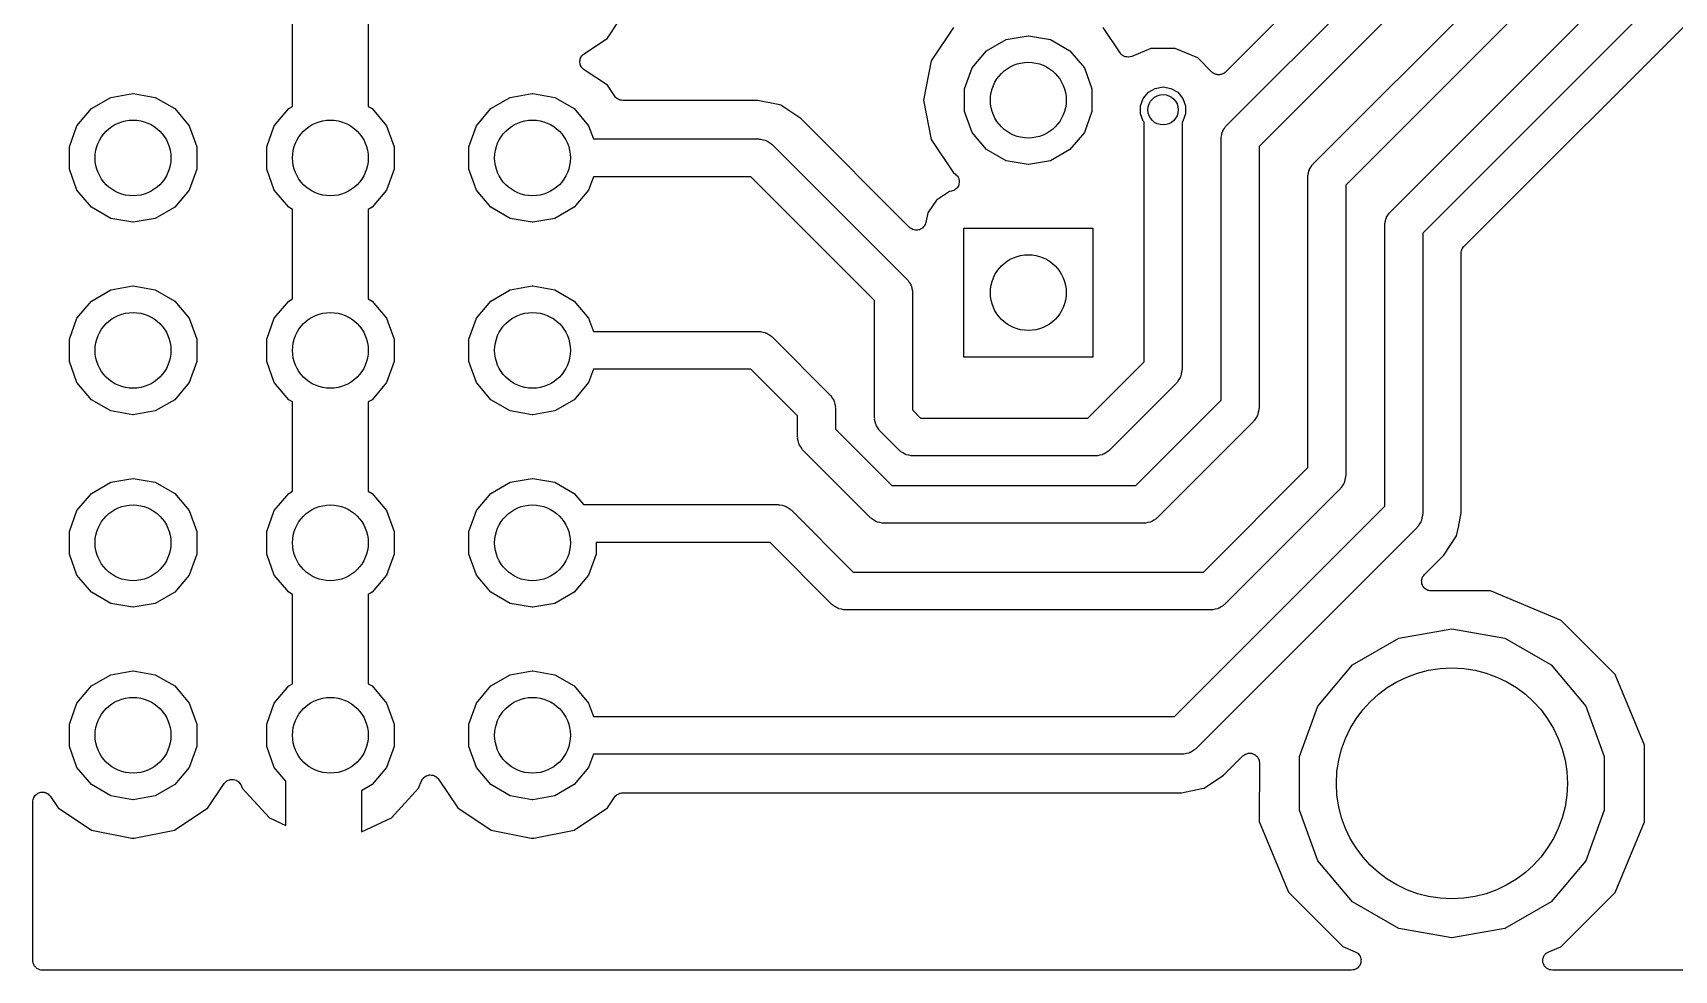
# Model space of a CAD drawing. Extents: x 10 to 287, y -200 to -10.
# Drawn here: x 62.81 to 84.47, y -108.76 to -96.39 of the extents above; entities that cross this region are included whole.
import ezdxf

# ---------------------------------------------------------------- set-up
doc = ezdxf.new("R2010")
doc.units = 0
doc.header["$MEASUREMENT"] = 0
doc.layers.add('BLACK', color=7, linetype='CONTINUOUS')

msp = doc.modelspace()

# ---------------------------------------------------------------- linework, layer by layer
at = {"layer": 'Black'}
for p, q in [((93.0578, -82.4002), (78.5476, -96.9104)), ((78.5632, -97.6132), (93.603, -82.5734)), ((94.0298, -82.8538), (78.99, -97.8936)), ((79.7062, -98.1212), (94.492, -83.3354)), ((80.7222, -98.7562), (96.016, -83.4624)), ((94.9188, -83.6158), (80.133, -98.4016)), ((96.4428, -83.7428), (81.149, -99.0366)), ((81.6942, -99.2098), (94.1706, -86.7334)), ((70.3931, -96.4625), (70.6869, -96.0227)), ((66.2385, -97.3642), (66.2385, -96.1838)), ((67.2385, -96.1838), (67.2385, -97.3642)), ((74.9584, -96.3235), (74.6646, -96.7633)), ((77.1573, -96.6584), (76.9336, -96.3235)), ((70.0849, -96.6684), (70.3931, -96.4625)), ((75.3964, -96.6309), (75.652, -96.4833)), ((75.652, -96.4833), (75.9428, -96.432)), ((75.9428, -96.432), (75.9492, -96.432)), ((75.9492, -96.432), (76.24, -96.4833)), ((76.24, -96.4833), (76.4956, -96.6309)), ((70.0287, -96.7657), (70.032, -96.7522)), ((70.0297, -96.774), (70.0287, -96.7657)), ((70.0287, -96.7823), (70.0297, -96.774)), ((70.032, -96.7958), (70.0287, -96.7823)), ((70.032, -96.7522), (70.0335, -96.7385)), ((70.0335, -96.7385), (70.0372, -96.731)), ((70.0372, -96.731), (70.0392, -96.7229)), ((70.0392, -96.7229), (70.0469, -96.7113)), ((70.0469, -96.7113), (70.0531, -96.6989)), ((70.0531, -96.6989), (70.0591, -96.6931)), ((70.0591, -96.6931), (70.0637, -96.6862)), ((70.0637, -96.6862), (70.0749, -96.678)), ((70.0749, -96.678), (70.0849, -96.6684)), ((74.6646, -96.7633), (74.5614, -97.282)), ((75.2066, -96.857), (75.3964, -96.6309)), ((76.4956, -96.6309), (76.6854, -96.857)), ((77.1716, -96.6733), (77.1573, -96.6584)), ((77.1855, -96.6885), (77.1716, -96.6733)), ((77.1868, -96.6892), (77.1855, -96.6885)), ((77.1878, -96.6903), (77.1868, -96.6892)), ((77.2064, -96.6994), (77.1878, -96.6903)), ((77.2246, -96.7089), (77.2064, -96.6994)), ((77.2261, -96.7091), (77.2246, -96.7089)), ((77.2274, -96.7098), (77.2261, -96.7091)), ((77.2479, -96.712), (77.2274, -96.7098)), ((77.2684, -96.7147), (77.2479, -96.712)), ((77.2698, -96.7144), (77.2684, -96.7147)), ((77.2712, -96.7146), (77.2698, -96.7144)), ((77.2913, -96.7097), (77.2712, -96.7146)), ((77.3114, -96.7052), (77.2913, -96.7097)), ((77.564, -96.6009), (77.3114, -96.7052)), ((77.8854, -96.6011), (77.564, -96.6009)), ((78.1823, -96.7244), (77.8854, -96.6011)), ((78.3679, -96.9104), (78.1823, -96.7244)), ((70.0335, -96.8095), (70.032, -96.7958)), ((70.0372, -96.817), (70.0335, -96.8095)), ((70.0392, -96.8251), (70.0372, -96.817)), ((70.0469, -96.8367), (70.0392, -96.8251)), ((70.0531, -96.8491), (70.0469, -96.8367)), ((70.0591, -96.8549), (70.0531, -96.8491)), ((70.0637, -96.8618), (70.0591, -96.8549)), ((70.0749, -96.87), (70.0637, -96.8618)), ((70.0849, -96.8796), (70.0749, -96.87)), ((70.3931, -97.0855), (70.0849, -96.8796)), ((75.1057, -97.1344), (75.2066, -96.857)), ((76.6854, -96.857), (76.7863, -97.1344)), ((78.3771, -96.9168), (78.3679, -96.9104)), ((78.3849, -96.9247), (78.3771, -96.9168)), ((78.395, -96.9293), (78.3849, -96.9247)), ((78.404, -96.9357), (78.395, -96.9293)), ((78.4148, -96.9386), (78.404, -96.9357)), ((78.4249, -96.9433), (78.4148, -96.9386)), ((78.4359, -96.9443), (78.4249, -96.9433)), ((78.4466, -96.9471), (78.4359, -96.9443)), ((78.4577, -96.9462), (78.4466, -96.9471)), ((78.4689, -96.9471), (78.4577, -96.9462)), ((78.4795, -96.9443), (78.4689, -96.9471)), ((78.4906, -96.9433), (78.4795, -96.9443)), ((78.5007, -96.9386), (78.4906, -96.9433)), ((78.5115, -96.9357), (78.5007, -96.9386)), ((78.5205, -96.9294), (78.5115, -96.9357)), ((78.5305, -96.9247), (78.5205, -96.9294)), ((78.5384, -96.9168), (78.5305, -96.9247)), ((78.5476, -96.9104), (78.5384, -96.9168)), ((63.841, -97.2453), (64.1318, -97.194)), ((64.1318, -97.194), (64.1382, -97.194)), ((64.1382, -97.194), (64.429, -97.2453)), ((69.1115, -97.2453), (69.4023, -97.194)), ((69.4023, -97.194), (69.4087, -97.194)), ((69.4087, -97.194), (69.6995, -97.2453)), ((70.4893, -97.2296), (70.3931, -97.0855)), ((75.1057, -97.4296), (75.1057, -97.1344)), ((76.7863, -97.1344), (76.7863, -97.4296)), ((77.4632, -97.2584), (77.5304, -97.1783)), ((77.5304, -97.1783), (77.621, -97.126)), ((77.621, -97.126), (77.724, -97.1079)), ((77.724, -97.1079), (77.827, -97.126)), ((77.827, -97.126), (77.9176, -97.1783)), ((77.9176, -97.1783), (77.9848, -97.2584)), ((63.3956, -97.619), (63.5854, -97.3929)), ((63.5854, -97.3929), (63.841, -97.2453)), ((64.429, -97.2453), (64.6846, -97.3929)), ((64.6846, -97.3929), (64.8744, -97.619)), ((65.9991, -97.619), (66.1889, -97.3929)), ((66.1889, -97.3929), (66.2385, -97.3642)), ((67.2385, -97.3642), (67.2881, -97.3929)), ((67.2881, -97.3929), (67.4779, -97.619)), ((68.6661, -97.619), (68.8559, -97.3929)), ((68.8559, -97.3929), (69.1115, -97.2453)), ((69.6995, -97.2453), (69.9551, -97.3929)), ((69.9551, -97.3929), (70.1449, -97.619)), ((70.5018, -97.2425), (70.4893, -97.2296)), ((70.5133, -97.2563), (70.5018, -97.2425)), ((70.5169, -97.2584), (70.5133, -97.2563)), ((70.5198, -97.2614), (70.5169, -97.2584)), ((70.5359, -97.2694), (70.5198, -97.2614)), ((70.5515, -97.2783), (70.5359, -97.2694)), ((70.5556, -97.2791), (70.5515, -97.2783)), ((70.5594, -97.2809), (70.5556, -97.2791)), ((70.5772, -97.2829), (70.5594, -97.2809)), ((70.5949, -97.286), (70.5772, -97.2829)), ((72.3775, -97.286), (70.5949, -97.286)), ((72.6477, -97.3397), (72.3775, -97.286)), ((72.6791, -97.346), (72.6477, -97.3397)), ((72.6477, -97.3397), (72.6477, -97.3397)), ((72.9314, -97.5146), (72.6791, -97.346)), ((74.5614, -97.282), (74.6646, -97.8007)), ((75.2066, -97.707), (75.1057, -97.4296)), ((76.7863, -97.4296), (76.6854, -97.707)), ((77.4274, -97.3567), (77.4632, -97.2584)), ((77.4274, -97.4613), (77.4274, -97.3567)), ((77.9848, -97.2584), (78.0206, -97.3567)), ((78.0206, -97.3567), (78.0206, -97.4613)), ((63.2947, -97.8964), (63.3956, -97.619)), ((64.8744, -97.619), (64.9753, -97.8964)), ((65.8982, -97.8964), (65.9991, -97.619)), ((67.4779, -97.619), (67.5788, -97.8964)), ((68.5652, -97.8964), (68.6661, -97.619)), ((70.1449, -97.619), (70.2086, -97.794)), ((72.9315, -97.5146), (72.9314, -97.5146)), ((72.9348, -97.5169), (72.9315, -97.5146)), ((74.3791, -98.9612), (72.9348, -97.5169)), ((77.4632, -97.5596), (77.4274, -97.4613)), ((77.474, -97.5724), (77.4632, -97.5596)), ((77.474, -100.734), (77.474, -97.5724)), ((77.9848, -97.5596), (77.974, -97.5724)), ((77.974, -97.5724), (77.974, -100.838)), ((78.0206, -97.4613), (77.9848, -97.5596)), ((78.5134, -97.6843), (78.5322, -97.6576)), ((78.5322, -97.6576), (78.5485, -97.6293)), ((78.5485, -97.6293), (78.5569, -97.6222)), ((78.5569, -97.6222), (78.5632, -97.6132)), ((70.2086, -97.794), (72.39, -97.794)), ((72.39, -97.794), (72.4008, -97.7959)), ((72.4008, -97.7959), (72.4118, -97.795)), ((72.4118, -97.795), (72.4433, -97.8034)), ((72.4433, -97.8034), (72.4755, -97.8091)), ((72.4755, -97.8091), (72.485, -97.8146)), ((72.485, -97.8146), (72.4957, -97.8174)), ((72.4957, -97.8174), (72.5224, -97.8362)), ((72.5224, -97.8362), (72.5507, -97.8525)), ((72.5507, -97.8525), (72.5578, -97.8609)), ((72.5578, -97.8609), (72.5668, -97.8672)), ((72.5668, -97.8672), (74.3448, -99.6452)), ((74.6646, -97.8007), (74.9584, -98.2405)), ((75.3964, -97.9331), (75.2066, -97.707)), ((76.6854, -97.707), (76.4956, -97.9331)), ((78.49, -97.79), (78.4919, -97.7792)), ((78.49, -101.242), (78.49, -97.79)), ((78.491, -97.7682), (78.4994, -97.7367)), ((78.4919, -97.7792), (78.491, -97.7682)), ((78.4994, -97.7367), (78.5051, -97.7045)), ((78.5051, -97.7045), (78.5106, -97.695)), ((78.5106, -97.695), (78.5134, -97.6843)), ((63.2947, -98.1916), (63.2947, -97.8964)), ((64.9753, -97.8964), (64.9753, -98.1916)), ((65.8982, -98.1916), (65.8982, -97.8964)), ((67.5788, -97.8964), (67.5788, -98.1916)), ((68.5652, -98.1916), (68.5652, -97.8964)), ((75.652, -98.0807), (75.3964, -97.9331)), ((75.9428, -98.132), (75.652, -98.0807)), ((76.24, -98.0807), (75.9492, -98.132)), ((76.4956, -97.9331), (76.24, -98.0807)), ((78.99, -97.8936), (78.99, -101.346)), ((63.3956, -98.469), (63.2947, -98.1916)), ((64.9753, -98.1916), (64.8744, -98.469)), ((65.9991, -98.469), (65.8982, -98.1916)), ((67.5788, -98.1916), (67.4779, -98.469)), ((68.6661, -98.469), (68.5652, -98.1916)), ((70.2086, -98.294), (70.1449, -98.469)), ((72.2864, -98.294), (70.2086, -98.294)), ((73.918, -99.9256), (72.2864, -98.294)), ((74.9584, -98.2405), (74.979, -98.2543)), ((74.979, -98.2543), (74.9915, -98.2662)), ((74.9915, -98.2662), (75.0048, -98.2771)), ((75.0048, -98.2771), (75.0073, -98.2813)), ((75.0073, -98.2813), (75.0109, -98.2848)), ((75.0109, -98.2848), (75.0185, -98.3002)), ((75.0185, -98.3002), (75.0273, -98.315)), ((75.9492, -98.132), (75.9428, -98.132)), ((79.633, -98.298), (79.6349, -98.2872)), ((79.633, -102.131), (79.633, -98.298)), ((79.634, -98.2762), (79.6424, -98.2447)), ((79.6349, -98.2872), (79.634, -98.2762)), ((79.6424, -98.2447), (79.6481, -98.2125)), ((79.6481, -98.2125), (79.6536, -98.203)), ((79.6536, -98.203), (79.6564, -98.1923)), ((79.6564, -98.1923), (79.6752, -98.1656)), ((79.6752, -98.1656), (79.6915, -98.1373)), ((79.6915, -98.1373), (79.6999, -98.1302)), ((79.6999, -98.1302), (79.7062, -98.1212)), ((63.5854, -98.6951), (63.3956, -98.469)), ((64.8744, -98.469), (64.6846, -98.6951)), ((66.1889, -98.6951), (65.9991, -98.469)), ((67.4779, -98.469), (67.2881, -98.6951)), ((68.8559, -98.6951), (68.6661, -98.469)), ((70.1449, -98.469), (69.9551, -98.6951)), ((74.9085, -98.4891), (74.7349, -98.6008)), ((74.9319, -98.4847), (74.9085, -98.4891)), ((74.9481, -98.4786), (74.9319, -98.4847)), ((74.9646, -98.4738), (74.9481, -98.4786)), ((74.9686, -98.4708), (74.9646, -98.4738)), ((74.9732, -98.4691), (74.9686, -98.4708)), ((74.9863, -98.4579), (74.9732, -98.4691)), ((75.0002, -98.4477), (74.9863, -98.4579)), ((75.0029, -98.4436), (75.0002, -98.4477)), ((75.0067, -98.4404), (75.0029, -98.4436)), ((75.0151, -98.4253), (75.0067, -98.4404)), ((75.0247, -98.411), (75.0151, -98.4253)), ((75.0259, -98.4062), (75.0247, -98.411)), ((75.0283, -98.4019), (75.0259, -98.4062)), ((75.0273, -98.315), (75.0282, -98.3199)), ((75.0282, -98.3199), (75.0304, -98.3243)), ((75.0311, -98.3849), (75.0283, -98.4019)), ((75.0304, -98.3243), (75.0323, -98.3415)), ((75.0352, -98.3682), (75.0311, -98.3849)), ((75.0323, -98.3415), (75.0354, -98.3584)), ((75.0354, -98.3584), (75.0346, -98.3633)), ((75.0346, -98.3633), (75.0352, -98.3682)), ((80.133, -98.4016), (80.133, -102.235)), ((63.841, -98.8427), (63.5854, -98.6951)), ((64.6846, -98.6951), (64.429, -98.8427)), ((66.2385, -98.7238), (66.1889, -98.6951)), ((66.2385, -99.9042), (66.2385, -98.7238)), ((67.2881, -98.6951), (67.2385, -98.7238)), ((67.2385, -98.7238), (67.2385, -99.9042)), ((69.1115, -98.8427), (68.8559, -98.6951)), ((69.9551, -98.6951), (69.6995, -98.8427)), ((74.7349, -98.6008), (74.6189, -98.7705)), ((64.1318, -98.894), (63.841, -98.8427)), ((64.1382, -98.894), (64.1318, -98.894)), ((64.429, -98.8427), (64.1382, -98.894)), ((69.4023, -98.894), (69.1115, -98.8427)), ((69.4087, -98.894), (69.4023, -98.894)), ((69.6995, -98.8427), (69.4087, -98.894)), ((74.5601, -98.9571), (74.5481, -98.9707)), ((74.573, -98.9442), (74.5601, -98.9571)), ((74.5747, -98.9406), (74.573, -98.9442)), ((74.5773, -98.9376), (74.5747, -98.9406)), ((74.5839, -98.9207), (74.5773, -98.9376)), ((74.5916, -98.9042), (74.5839, -98.9207)), ((74.592, -98.9003), (74.5916, -98.9042)), ((74.5934, -98.8966), (74.592, -98.9003)), ((74.6189, -98.7705), (74.5934, -98.8966)), ((80.649, -98.933), (80.6509, -98.9222)), ((80.649, -102.639), (80.649, -98.933)), ((80.65, -98.9112), (80.6584, -98.8797)), ((80.6509, -98.9222), (80.65, -98.9112)), ((80.6584, -98.8797), (80.6641, -98.8475)), ((80.6641, -98.8475), (80.6696, -98.838)), ((80.6696, -98.838), (80.6724, -98.8273)), ((80.6724, -98.8273), (80.6912, -98.8006)), ((80.6912, -98.8006), (80.7075, -98.7723)), ((80.7075, -98.7723), (80.7159, -98.7652)), ((80.7159, -98.7652), (80.7222, -98.7562)), ((74.3824, -98.9634), (74.3791, -98.9612)), ((74.3849, -98.9666), (74.3824, -98.9634)), ((74.4004, -98.976), (74.3849, -98.9666)), ((74.4153, -98.9865), (74.4004, -98.976)), ((74.4191, -98.9875), (74.4153, -98.9865)), ((74.4225, -98.9896), (74.4191, -98.9875)), ((74.4403, -98.9932), (74.4225, -98.9896)), ((74.4579, -98.9979), (74.4403, -98.9932)), ((74.4618, -98.9975), (74.4579, -98.9979)), ((74.4657, -98.9983), (74.4618, -98.9975)), ((74.4837, -98.9956), (74.4657, -98.9983)), ((74.5018, -98.994), (74.4837, -98.9956)), ((74.5054, -98.9924), (74.5018, -98.994)), ((74.5093, -98.9918), (74.5054, -98.9924)), ((74.5253, -98.9831), (74.5093, -98.9918)), ((74.5418, -98.9754), (74.5253, -98.9831)), ((74.5446, -98.9726), (74.5418, -98.9754)), ((74.5481, -98.9707), (74.5446, -98.9726)), ((75.096, -100.672), (75.096, -98.972)), ((75.096, -98.972), (76.796, -98.972)), ((76.796, -98.972), (76.796, -100.672)), ((81.149, -99.0366), (81.149, -102.743)), ((81.657, -99.2996), (81.658, -99.2941)), ((81.657, -102.73), (81.657, -99.2996)), ((81.6575, -99.2885), (81.6618, -99.2725)), ((81.658, -99.2941), (81.6575, -99.2885)), ((81.6618, -99.2725), (81.6647, -99.2561)), ((81.6647, -99.2561), (81.6675, -99.2513)), ((81.6675, -99.2513), (81.6689, -99.2459)), ((81.6689, -99.2459), (81.6784, -99.2323)), ((81.6784, -99.2323), (81.6867, -99.2179)), ((81.6867, -99.2179), (81.691, -99.2144)), ((81.691, -99.2144), (81.6942, -99.2098)), ((63.5854, -99.9329), (63.841, -99.7853)), ((63.841, -99.7853), (64.1318, -99.734)), ((64.1318, -99.734), (64.1382, -99.734)), ((64.1382, -99.734), (64.429, -99.7853)), ((64.429, -99.7853), (64.6846, -99.9329)), ((68.8559, -99.9329), (69.1115, -99.7853)), ((69.1115, -99.7853), (69.4023, -99.734)), ((69.4023, -99.734), (69.4087, -99.734)), ((69.4087, -99.734), (69.6995, -99.7853)), ((69.6995, -99.7853), (69.9551, -99.9329)), ((74.3448, -99.6452), (74.3511, -99.6542)), ((74.3511, -99.6542), (74.3595, -99.6613)), ((74.3595, -99.6613), (74.3758, -99.6896)), ((74.3758, -99.6896), (74.3946, -99.7163)), ((74.3946, -99.7163), (74.3974, -99.727)), ((74.3974, -99.727), (74.4029, -99.7365)), ((74.4029, -99.7365), (74.4086, -99.7687)), ((74.4086, -99.7687), (74.417, -99.8002)), ((74.417, -99.8002), (74.4161, -99.8112)), ((74.4161, -99.8112), (74.418, -99.822)), ((74.418, -99.822), (74.418, -101.369)), ((63.3956, -100.159), (63.5854, -99.9329)), ((64.6846, -99.9329), (64.8744, -100.159)), ((65.9991, -100.159), (66.1889, -99.9329)), ((66.1889, -99.9329), (66.2385, -99.9042)), ((67.2385, -99.9042), (67.2881, -99.9329)), ((67.2881, -99.9329), (67.4779, -100.159)), ((68.6661, -100.159), (68.8559, -99.9329)), ((69.9551, -99.9329), (70.1449, -100.159)), ((73.918, -101.473), (73.918, -99.9256)), ((63.2947, -100.436), (63.3956, -100.159)), ((64.8744, -100.159), (64.9753, -100.436)), ((65.8982, -100.436), (65.9991, -100.159)), ((67.4779, -100.159), (67.5788, -100.436)), ((68.5652, -100.436), (68.6661, -100.159)), ((70.1449, -100.159), (70.2086, -100.334)), ((63.2947, -100.732), (63.2947, -100.436)), ((64.9753, -100.436), (64.9753, -100.732)), ((65.8982, -100.732), (65.8982, -100.436)), ((67.5788, -100.436), (67.5788, -100.732)), ((68.5652, -100.732), (68.5652, -100.436)), ((70.2086, -100.334), (72.39, -100.334)), ((72.39, -100.334), (72.4008, -100.336)), ((72.4008, -100.336), (72.4118, -100.335)), ((72.4118, -100.335), (72.4433, -100.343)), ((72.4433, -100.343), (72.4755, -100.349)), ((72.4755, -100.349), (72.485, -100.355)), ((72.485, -100.355), (72.4957, -100.357)), ((72.4957, -100.357), (72.5224, -100.376)), ((72.5224, -100.376), (72.5507, -100.392)), ((72.5507, -100.392), (72.5578, -100.401)), ((72.5578, -100.401), (72.5668, -100.407)), ((72.5668, -100.407), (73.3288, -101.169)), ((76.796, -100.672), (75.096, -100.672)), ((63.3956, -101.009), (63.2947, -100.732)), ((64.9753, -100.732), (64.8744, -101.009)), ((65.9991, -101.009), (65.8982, -100.732)), ((67.5788, -100.732), (67.4779, -101.009)), ((68.6661, -101.009), (68.5652, -100.732)), ((70.2086, -100.834), (70.1449, -101.009)), ((72.2864, -100.834), (70.2086, -100.834)), ((72.902, -101.45), (72.2864, -100.834)), ((76.7314, -101.477), (77.474, -100.734)), ((77.9646, -100.891), (77.9589, -100.924)), ((77.973, -100.86), (77.9646, -100.891)), ((77.974, -100.838), (77.9721, -100.849)), ((77.9721, -100.849), (77.973, -100.86)), ((63.5854, -101.235), (63.3956, -101.009)), ((64.8744, -101.009), (64.6846, -101.235)), ((66.1889, -101.235), (65.9991, -101.009)), ((67.4779, -101.009), (67.2881, -101.235)), ((68.8559, -101.235), (68.6661, -101.009)), ((70.1449, -101.009), (69.9551, -101.235)), ((77.9008, -101.015), (77.0118, -101.904)), ((77.9071, -101.006), (77.9008, -101.015)), ((77.9155, -100.999), (77.9071, -101.006)), ((77.9318, -100.97), (77.9155, -100.999)), ((77.9506, -100.944), (77.9318, -100.97)), ((77.9534, -100.933), (77.9506, -100.944)), ((77.9589, -100.924), (77.9534, -100.933)), ((63.841, -101.383), (63.5854, -101.235)), ((64.6846, -101.235), (64.429, -101.383)), ((66.2385, -101.264), (66.1889, -101.235)), ((66.2385, -102.444), (66.2385, -101.264)), ((67.2881, -101.235), (67.2385, -101.264)), ((67.2385, -101.264), (67.2385, -102.444)), ((69.1115, -101.383), (68.8559, -101.235)), ((69.9551, -101.235), (69.6995, -101.383)), ((73.3288, -101.169), (73.3351, -101.178)), ((73.3351, -101.178), (73.3435, -101.185)), ((73.3435, -101.185), (73.3598, -101.214)), ((73.3598, -101.214), (73.3786, -101.24)), ((73.3786, -101.24), (73.3814, -101.251)), ((73.3814, -101.251), (73.3869, -101.26)), ((73.3869, -101.26), (73.3926, -101.293)), ((73.3926, -101.293), (73.401, -101.324)), ((73.401, -101.324), (73.4001, -101.335)), ((73.4001, -101.335), (73.402, -101.346)), ((77.3664, -102.366), (78.49, -101.242)), ((64.1318, -101.434), (63.841, -101.383)), ((64.1382, -101.434), (64.1318, -101.434)), ((64.429, -101.383), (64.1382, -101.434)), ((69.4023, -101.434), (69.1115, -101.383)), ((69.4087, -101.434), (69.4023, -101.434)), ((69.6995, -101.383), (69.4087, -101.434)), ((72.902, -101.727), (72.902, -101.45)), ((73.402, -101.346), (73.402, -101.623)), ((73.9199, -101.484), (73.918, -101.473)), ((73.919, -101.495), (73.9199, -101.484)), ((73.9274, -101.526), (73.919, -101.495)), ((73.9331, -101.559), (73.9274, -101.526)), ((74.418, -101.369), (74.5256, -101.477)), ((74.5256, -101.477), (76.7314, -101.477)), ((78.9168, -101.523), (77.6468, -102.793)), ((78.9231, -101.514), (78.9168, -101.523)), ((78.9315, -101.507), (78.9231, -101.514)), ((78.9478, -101.478), (78.9315, -101.507)), ((78.9666, -101.452), (78.9478, -101.478)), ((78.9694, -101.441), (78.9666, -101.452)), ((78.9749, -101.432), (78.9694, -101.441)), ((78.9806, -101.399), (78.9749, -101.432)), ((78.989, -101.368), (78.9806, -101.399)), ((78.99, -101.346), (78.9881, -101.357)), ((78.9881, -101.357), (78.989, -101.368)), ((72.9039, -101.738), (72.902, -101.727)), ((72.903, -101.749), (72.9039, -101.738)), ((72.9114, -101.78), (72.903, -101.749)), ((73.402, -101.623), (74.1446, -102.366)), ((73.9386, -101.568), (73.9331, -101.559)), ((73.9414, -101.579), (73.9386, -101.568)), ((73.9602, -101.605), (73.9414, -101.579)), ((73.9765, -101.634), (73.9602, -101.605)), ((73.9849, -101.641), (73.9765, -101.634)), ((73.9912, -101.65), (73.9849, -101.641)), ((74.2452, -101.904), (73.9912, -101.65)), ((72.9171, -101.813), (72.9114, -101.78)), ((72.9226, -101.822), (72.9171, -101.813)), ((72.9254, -101.833), (72.9226, -101.822)), ((72.9442, -101.859), (72.9254, -101.833)), ((72.9605, -101.888), (72.9442, -101.859)), ((72.9689, -101.895), (72.9605, -101.888)), ((72.9752, -101.904), (72.9689, -101.895)), ((73.8642, -102.793), (72.9752, -101.904)), ((74.2542, -101.91), (74.2452, -101.904)), ((74.2613, -101.919), (74.2542, -101.91)), ((74.2896, -101.935), (74.2613, -101.919)), ((74.3163, -101.954), (74.2896, -101.935)), ((74.327, -101.956), (74.3163, -101.954)), ((74.3365, -101.962), (74.327, -101.956)), ((74.3687, -101.968), (74.3365, -101.962)), ((74.4002, -101.976), (74.3687, -101.968)), ((74.4112, -101.975), (74.4002, -101.976)), ((74.422, -101.977), (74.4112, -101.975)), ((76.835, -101.977), (74.422, -101.977)), ((76.8458, -101.975), (76.835, -101.977)), ((76.8568, -101.976), (76.8458, -101.975)), ((76.8883, -101.968), (76.8568, -101.976)), ((76.9205, -101.962), (76.8883, -101.968)), ((76.93, -101.956), (76.9205, -101.962)), ((76.9407, -101.954), (76.93, -101.956)), ((76.9674, -101.935), (76.9407, -101.954)), ((76.9957, -101.919), (76.9674, -101.935)), ((77.0028, -101.91), (76.9957, -101.919)), ((77.0118, -101.904), (77.0028, -101.91)), ((78.2554, -103.509), (79.633, -102.131)), ((63.5854, -102.473), (63.841, -102.325)), ((63.841, -102.325), (64.1318, -102.274)), ((64.1318, -102.274), (64.1382, -102.274)), ((64.1382, -102.274), (64.429, -102.325)), ((64.429, -102.325), (64.6846, -102.473)), ((68.8559, -102.473), (69.1115, -102.325)), ((69.1115, -102.325), (69.4023, -102.274)), ((69.4023, -102.274), (69.4087, -102.274)), ((69.4087, -102.274), (69.6995, -102.325)), ((69.6995, -102.325), (69.9551, -102.473)), ((74.1446, -102.366), (77.3664, -102.366)), ((80.0598, -102.412), (78.5358, -103.936)), ((80.0661, -102.403), (80.0598, -102.412)), ((80.0745, -102.396), (80.0661, -102.403)), ((80.0908, -102.367), (80.0745, -102.396)), ((80.1096, -102.341), (80.0908, -102.367)), ((80.1124, -102.33), (80.1096, -102.341)), ((80.1179, -102.321), (80.1124, -102.33)), ((80.1236, -102.288), (80.1179, -102.321)), ((80.132, -102.257), (80.1236, -102.288)), ((80.133, -102.235), (80.1311, -102.246)), ((80.1311, -102.246), (80.132, -102.257)), ((63.3956, -102.699), (63.5854, -102.473)), ((64.6846, -102.473), (64.8744, -102.699)), ((65.9991, -102.699), (66.1889, -102.473)), ((66.1889, -102.473), (66.2385, -102.444)), ((67.2385, -102.444), (67.2881, -102.473)), ((67.2881, -102.473), (67.4779, -102.699)), ((68.6661, -102.699), (68.8559, -102.473)), ((69.9551, -102.473), (70.0786, -102.62)), ((70.0786, -102.62), (72.644, -102.62)), ((72.644, -102.62), (72.6548, -102.622)), ((72.6548, -102.622), (72.6658, -102.621)), ((72.6658, -102.621), (72.6973, -102.629)), ((72.6973, -102.629), (72.7295, -102.635)), ((72.7295, -102.635), (72.739, -102.641)), ((63.2947, -102.976), (63.3956, -102.699)), ((64.8744, -102.699), (64.9753, -102.976)), ((65.8982, -102.976), (65.9991, -102.699)), ((67.4779, -102.699), (67.5788, -102.976)), ((68.5652, -102.976), (68.6661, -102.699)), ((72.739, -102.641), (72.7497, -102.643)), ((72.7497, -102.643), (72.7764, -102.662)), ((72.7764, -102.662), (72.8047, -102.678)), ((72.8047, -102.678), (72.8118, -102.687)), ((72.8118, -102.687), (72.8208, -102.693)), ((72.8208, -102.693), (73.6366, -103.509)), ((73.8732, -102.799), (73.8642, -102.793)), ((73.8803, -102.808), (73.8732, -102.799)), ((73.9086, -102.824), (73.8803, -102.808)), ((73.9353, -102.843), (73.9086, -102.824)), ((73.946, -102.845), (73.9353, -102.843)), ((73.9555, -102.851), (73.946, -102.845)), ((73.9877, -102.857), (73.9555, -102.851)), ((77.5555, -102.851), (77.5233, -102.857)), ((77.565, -102.845), (77.5555, -102.851)), ((77.5757, -102.843), (77.565, -102.845)), ((77.6024, -102.824), (77.5757, -102.843)), ((77.6307, -102.808), (77.6024, -102.824)), ((77.6378, -102.799), (77.6307, -102.808)), ((77.6468, -102.793), (77.6378, -102.799)), ((77.8744, -105.414), (80.649, -102.639)), ((81.1256, -102.849), (81.1068, -102.875)), ((81.1284, -102.838), (81.1256, -102.849)), ((81.1339, -102.829), (81.1284, -102.838)), ((81.1396, -102.796), (81.1339, -102.829)), ((81.148, -102.765), (81.1396, -102.796)), ((81.149, -102.743), (81.1471, -102.754)), ((81.1471, -102.754), (81.148, -102.765)), ((81.62, -102.917), (81.657, -102.73)), ((63.2947, -103.272), (63.2947, -102.976)), ((64.9753, -102.976), (64.9753, -103.272)), ((65.8982, -103.272), (65.8982, -102.976)), ((67.5788, -102.976), (67.5788, -103.272)), ((68.5652, -103.272), (68.5652, -102.976)), ((74.0192, -102.865), (73.9877, -102.857)), ((74.0302, -102.864), (74.0192, -102.865)), ((74.041, -102.866), (74.0302, -102.864)), ((77.47, -102.866), (74.041, -102.866)), ((77.4808, -102.864), (77.47, -102.866)), ((77.4918, -102.865), (77.4808, -102.864)), ((77.5233, -102.857), (77.4918, -102.865)), ((81.0758, -102.92), (78.1548, -105.841)), ((81.0821, -102.911), (81.0758, -102.92)), ((81.0905, -102.904), (81.0821, -102.911)), ((81.1068, -102.875), (81.0905, -102.904)), ((81.4261, -103.288), (81.597, -103.032)), ((81.597, -103.032), (81.62, -102.917)), ((63.3956, -103.549), (63.2947, -103.272)), ((64.9753, -103.272), (64.8744, -103.549)), ((65.9991, -103.549), (65.8982, -103.272)), ((67.5788, -103.272), (67.4779, -103.549)), ((68.6661, -103.549), (68.5652, -103.272)), ((70.2458, -103.272), (70.1449, -103.549)), ((72.5404, -103.12), (70.2458, -103.12)), ((70.2458, -103.12), (70.2458, -103.272)), ((73.3562, -103.936), (72.5404, -103.12)), ((81.172, -103.542), (81.4261, -103.288)), ((63.5854, -103.775), (63.3956, -103.549)), ((64.8744, -103.549), (64.6846, -103.775)), ((66.1889, -103.775), (65.9991, -103.549)), ((67.4779, -103.549), (67.2881, -103.775)), ((68.8559, -103.775), (68.6661, -103.549)), ((70.1449, -103.549), (69.9551, -103.775)), ((73.6366, -103.509), (78.2554, -103.509)), ((81.1353, -103.621), (81.1368, -103.615)), ((81.1367, -103.637), (81.1353, -103.621)), ((81.1367, -103.654), (81.1367, -103.637)), ((81.1387, -103.659), (81.1367, -103.654)), ((81.1368, -103.61), (81.1424, -103.594)), ((81.1368, -103.615), (81.1368, -103.61)), ((81.1391, -103.665), (81.1387, -103.659)), ((81.1461, -103.68), (81.1391, -103.665)), ((81.1424, -103.594), (81.1467, -103.578)), ((81.1518, -103.695), (81.1461, -103.68)), ((81.1467, -103.578), (81.15, -103.573)), ((81.15, -103.573), (81.1519, -103.568)), ((81.1554, -103.699), (81.1518, -103.695)), ((81.1519, -103.568), (81.1625, -103.556)), ((81.1578, -103.705), (81.1554, -103.699)), ((81.1695, -103.716), (81.1578, -103.705)), ((81.1625, -103.556), (81.172, -103.542)), ((81.1801, -103.729), (81.1695, -103.716)), ((63.841, -103.923), (63.5854, -103.775)), ((64.1318, -103.974), (63.841, -103.923)), ((64.429, -103.923), (64.1382, -103.974)), ((64.6846, -103.775), (64.429, -103.923)), ((66.2385, -103.804), (66.1889, -103.775)), ((66.2385, -104.984), (66.2385, -103.804)), ((67.2881, -103.775), (67.2385, -103.804)), ((67.2385, -103.804), (67.2385, -104.984)), ((69.1115, -103.923), (68.8559, -103.775)), ((69.4023, -103.974), (69.1115, -103.923)), ((69.6995, -103.923), (69.4087, -103.974)), ((69.9551, -103.775), (69.6995, -103.923)), ((73.3652, -103.942), (73.3562, -103.936)), ((78.5358, -103.936), (78.5268, -103.942)), ((81.185, -103.732), (81.1801, -103.729)), ((81.189, -103.736), (81.185, -103.732)), ((81.204, -103.743), (81.189, -103.736)), ((81.2183, -103.751), (81.204, -103.743)), ((81.2238, -103.752), (81.2183, -103.751)), ((81.2289, -103.754), (81.2238, -103.752)), ((81.2454, -103.756), (81.2289, -103.754)), ((81.2617, -103.759), (81.2454, -103.756)), ((82.0415, -103.759), (81.2617, -103.759)), ((82.9747, -104.147), (82.0415, -103.759)), ((64.1382, -103.974), (64.1318, -103.974)), ((69.4087, -103.974), (69.4023, -103.974)), ((73.3723, -103.951), (73.3652, -103.942)), ((73.4006, -103.967), (73.3723, -103.951)), ((73.4273, -103.986), (73.4006, -103.967)), ((73.438, -103.988), (73.4273, -103.986)), ((73.4475, -103.994), (73.438, -103.988)), ((73.4797, -104), (73.4475, -103.994)), ((73.5112, -104.008), (73.4797, -104)), ((73.5222, -104.007), (73.5112, -104.008)), ((73.533, -104.009), (73.5222, -104.007)), ((78.359, -104.009), (73.533, -104.009)), ((78.3698, -104.007), (78.359, -104.009)), ((78.3808, -104.008), (78.3698, -104.007)), ((78.4123, -104), (78.3808, -104.008)), ((78.4445, -103.994), (78.4123, -104)), ((78.454, -103.988), (78.4445, -103.994)), ((78.4647, -103.986), (78.454, -103.988)), ((78.4914, -103.967), (78.4647, -103.986)), ((78.5197, -103.951), (78.4914, -103.967)), ((78.5268, -103.942), (78.5197, -103.951)), ((83.6886, -104.862), (82.9747, -104.147)), ((80.8364, -104.382), (81.534, -104.259)), ((81.534, -104.259), (82.2316, -104.382)), ((80.2229, -104.736), (80.8364, -104.382)), ((82.2316, -104.382), (82.8451, -104.736)), ((79.7675, -105.279), (80.2229, -104.736)), ((82.8451, -104.736), (83.3005, -105.279)), ((63.3956, -105.239), (63.5854, -105.013)), ((63.5854, -105.013), (63.841, -104.865)), ((63.841, -104.865), (64.1318, -104.814)), ((64.1318, -104.814), (64.1382, -104.814)), ((64.1382, -104.814), (64.429, -104.865)), ((64.429, -104.865), (64.6846, -105.013)), ((64.6846, -105.013), (64.8744, -105.239)), ((65.9991, -105.239), (66.1889, -105.013)), ((66.1889, -105.013), (66.2385, -104.984)), ((67.2385, -104.984), (67.2881, -105.013)), ((67.2881, -105.013), (67.4779, -105.239)), ((68.6661, -105.239), (68.8559, -105.013)), ((68.8559, -105.013), (69.1115, -104.865)), ((69.1115, -104.865), (69.4023, -104.814)), ((69.4023, -104.814), (69.4087, -104.814)), ((69.4087, -104.814), (69.6995, -104.865)), ((69.6995, -104.865), (69.9551, -105.013)), ((69.9551, -105.013), (70.1449, -105.239)), ((84.0744, -105.796), (83.6886, -104.862)), ((63.2947, -105.516), (63.3956, -105.239)), ((64.8744, -105.239), (64.9753, -105.516)), ((65.8982, -105.516), (65.9991, -105.239)), ((67.4779, -105.239), (67.5788, -105.516)), ((68.5652, -105.516), (68.6661, -105.239)), ((70.1449, -105.239), (70.2086, -105.414)), ((70.2086, -105.414), (77.8744, -105.414)), ((79.5252, -105.945), (79.7675, -105.279)), ((83.3005, -105.279), (83.5428, -105.945)), ((63.2947, -105.812), (63.2947, -105.516)), ((64.9753, -105.516), (64.9753, -105.812)), ((65.8982, -105.812), (65.8982, -105.516)), ((67.5788, -105.516), (67.5788, -105.812)), ((68.5652, -105.812), (68.5652, -105.516)), ((63.3956, -106.089), (63.2947, -105.812)), ((64.9753, -105.812), (64.8744, -106.089)), ((65.9991, -106.089), (65.8982, -105.812)), ((67.5788, -105.812), (67.4779, -106.089)), ((68.6661, -106.089), (68.5652, -105.812)), ((78.1104, -105.872), (78.0837, -105.891)), ((78.1387, -105.856), (78.1104, -105.872)), ((78.1458, -105.847), (78.1387, -105.856)), ((78.1548, -105.841), (78.1458, -105.847)), ((84.0737, -106.686), (84.0744, -105.796)), ((63.5854, -106.315), (63.3956, -106.089)), ((64.8744, -106.089), (64.6846, -106.315)), ((66.1496, -106.268), (65.9991, -106.089)), ((67.4779, -106.089), (67.2881, -106.315)), ((68.8559, -106.315), (68.6661, -106.089)), ((70.1449, -106.089), (69.9551, -106.315)), ((70.2086, -105.914), (70.1449, -106.089)), ((77.978, -105.914), (70.2086, -105.914)), ((77.9888, -105.912), (77.978, -105.914)), ((77.9998, -105.913), (77.9888, -105.912)), ((78.0313, -105.905), (77.9998, -105.913)), ((78.0635, -105.899), (78.0313, -105.905)), ((78.073, -105.893), (78.0635, -105.899)), ((78.0837, -105.891), (78.073, -105.893)), ((78.5228, -106.191), (78.7774, -105.937)), ((78.7774, -105.937), (78.7911, -105.927)), ((78.7911, -105.927), (78.8038, -105.916)), ((78.8038, -105.916), (78.809, -105.914)), ((78.809, -105.914), (78.8136, -105.911)), ((78.8136, -105.911), (78.8296, -105.907)), ((78.8296, -105.907), (78.8453, -105.901)), ((78.8453, -105.901), (78.8508, -105.901)), ((78.8508, -105.901), (78.8562, -105.9)), ((78.8562, -105.9), (78.8728, -105.901)), ((78.8728, -105.901), (78.8894, -105.901)), ((78.8894, -105.901), (78.8946, -105.903)), ((78.8946, -105.903), (78.9001, -105.904)), ((78.9001, -105.904), (78.9152, -105.911)), ((78.9152, -105.911), (78.9308, -105.916)), ((78.9308, -105.916), (78.9351, -105.92)), ((78.9351, -105.92), (78.9401, -105.922)), ((78.9401, -105.922), (78.9519, -105.934)), ((78.9519, -105.934), (78.9646, -105.945)), ((78.9646, -105.945), (78.9674, -105.95)), ((78.9674, -105.95), (78.9713, -105.953)), ((78.9713, -105.953), (78.9783, -105.969)), ((78.9783, -105.969), (78.9866, -105.983)), ((78.9866, -105.983), (78.9876, -105.988)), ((78.9876, -105.988), (78.9899, -105.993)), ((78.9899, -105.993), (78.9914, -106.01)), ((78.9914, -106.01), (78.9942, -106.026)), ((78.9942, -106.026), (78.9936, -106.802)), ((79.5252, -106.653), (79.5252, -105.945)), ((83.5428, -105.945), (83.5428, -106.653)), ((63.841, -106.463), (63.5854, -106.315)), ((64.6846, -106.315), (64.429, -106.463)), ((65.1226, -106.622), (65.3369, -106.302)), ((65.3369, -106.302), (65.3399, -106.299)), ((65.3399, -106.299), (65.3418, -106.295)), ((65.3418, -106.295), (65.355, -106.283)), ((65.355, -106.283), (65.3674, -106.27)), ((65.3674, -106.27), (65.3712, -106.268)), ((65.3712, -106.268), (65.3743, -106.265)), ((65.3743, -106.265), (65.3909, -106.258)), ((65.3909, -106.258), (65.407, -106.25)), ((65.407, -106.25), (65.4112, -106.25)), ((65.4112, -106.25), (65.4151, -106.248)), ((65.4151, -106.248), (65.433, -106.247)), ((65.433, -106.247), (65.4509, -106.246)), ((65.4509, -106.246), (65.4549, -106.247)), ((65.4549, -106.247), (65.4591, -106.246)), ((65.4591, -106.246), (65.4762, -106.252)), ((65.4762, -106.252), (65.4937, -106.256)), ((65.4937, -106.256), (65.4972, -106.258)), ((65.4972, -106.258), (65.5012, -106.26)), ((65.5012, -106.26), (65.5154, -106.271)), ((65.5154, -106.271), (65.5304, -106.28)), ((65.5304, -106.28), (65.5329, -106.284)), ((65.5329, -106.284), (65.5362, -106.286)), ((65.5362, -106.286), (65.5458, -106.302)), ((65.5458, -106.302), (65.5564, -106.316)), ((65.5564, -106.316), (65.5576, -106.32)), ((66.1496, -106.856), (66.1496, -106.268)), ((67.2881, -106.315), (67.1496, -106.395)), ((67.9013, -106.362), (67.9414, -106.265)), ((67.9414, -106.265), (67.9437, -106.261)), ((67.9437, -106.261), (67.9449, -106.257)), ((67.9449, -106.257), (67.9555, -106.243)), ((67.9555, -106.243), (67.9651, -106.228)), ((67.9651, -106.228), (67.9684, -106.225)), ((67.9684, -106.225), (67.9709, -106.222)), ((67.9709, -106.222), (67.9859, -106.212)), ((67.9859, -106.212), (68.0001, -106.201)), ((68.0001, -106.201), (68.0041, -106.2)), ((68.0041, -106.2), (68.0076, -106.197)), ((68.0076, -106.197), (68.0251, -106.193)), ((68.0251, -106.193), (68.0422, -106.188)), ((68.0422, -106.188), (68.0464, -106.188)), ((68.0464, -106.188), (68.0504, -106.187)), ((68.0504, -106.187), (68.0683, -106.189)), ((68.0683, -106.189), (68.0862, -106.19)), ((68.0862, -106.19), (68.0901, -106.191)), ((68.0901, -106.191), (68.0943, -106.192)), ((68.0943, -106.192), (68.1104, -106.2)), ((68.1104, -106.2), (68.127, -106.206)), ((68.127, -106.206), (68.1301, -106.209)), ((68.1301, -106.209), (68.1338, -106.211)), ((68.1338, -106.211), (68.1463, -106.224)), ((68.1463, -106.224), (68.1595, -106.236)), ((68.1595, -106.236), (68.1614, -106.24)), ((68.1614, -106.24), (68.1644, -106.243)), ((68.1644, -106.243), (68.4179, -106.622)), ((69.1115, -106.463), (68.8559, -106.315)), ((69.9551, -106.315), (69.6995, -106.463)), ((78.2671, -106.362), (78.5228, -106.191)), ((62.813, -106.541), (62.8142, -106.534)), ((62.8138, -106.527), (62.818, -106.512)), ((62.8142, -106.534), (62.8138, -106.527)), ((62.818, -106.512), (62.8207, -106.497)), ((62.8207, -106.497), (62.8241, -106.491)), ((62.8241, -106.491), (62.8261, -106.484)), ((62.8261, -106.484), (62.8351, -106.472)), ((62.8351, -106.472), (62.8427, -106.459)), ((62.8427, -106.459), (62.8481, -106.455)), ((62.8481, -106.455), (62.8522, -106.449)), ((62.8522, -106.449), (62.8648, -106.44)), ((62.8648, -106.44), (62.8765, -106.431)), ((62.8765, -106.431), (62.8831, -106.428)), ((62.8831, -106.428), (62.8889, -106.424)), ((62.8889, -106.424), (62.9036, -106.421)), ((62.9036, -106.421), (62.9179, -106.416)), ((62.9179, -106.416), (62.9249, -106.416)), ((62.9249, -106.416), (62.9317, -106.414)), ((62.9317, -106.414), (62.9468, -106.416)), ((62.9468, -106.416), (62.9621, -106.416)), ((62.9621, -106.416), (62.9686, -106.418)), ((62.9686, -106.418), (62.9755, -106.419)), ((62.9755, -106.419), (62.9892, -106.425)), ((62.9892, -106.425), (63.0035, -106.431)), ((63.0035, -106.431), (63.0088, -106.435)), ((63.0088, -106.435), (63.0151, -106.438)), ((63.0151, -106.438), (63.0256, -106.449)), ((63.0256, -106.449), (63.0373, -106.459)), ((63.0373, -106.459), (63.0408, -106.465)), ((63.0408, -106.465), (63.0456, -106.47)), ((63.0456, -106.47), (63.1474, -106.622)), ((64.1318, -106.514), (63.841, -106.463)), ((64.1382, -106.514), (64.1318, -106.514)), ((64.429, -106.463), (64.1382, -106.514)), ((65.5576, -106.32), (65.5599, -106.324)), ((65.5599, -106.324), (65.5757, -106.362)), ((65.5757, -106.362), (65.934, -106.755)), ((67.1496, -106.395), (67.1496, -106.94)), ((67.543, -106.755), (67.9013, -106.362)), ((69.4023, -106.514), (69.1115, -106.463)), ((69.4087, -106.514), (69.4023, -106.514)), ((69.6995, -106.463), (69.4087, -106.514)), ((70.3931, -106.622), (70.4893, -106.478)), ((70.4893, -106.478), (70.5018, -106.465)), ((70.5018, -106.465), (70.5133, -106.452)), ((70.5133, -106.452), (70.5169, -106.45)), ((70.5169, -106.45), (70.5198, -106.447)), ((70.5198, -106.447), (70.5359, -106.439)), ((70.5359, -106.439), (70.5515, -106.43)), ((70.5515, -106.43), (70.5556, -106.429)), ((70.5556, -106.429), (70.5594, -106.427)), ((70.5594, -106.427), (70.5772, -106.425)), ((70.5772, -106.425), (70.5949, -106.422)), ((70.5949, -106.422), (77.9655, -106.422)), ((77.9655, -106.422), (78.2357, -106.368)), ((78.2357, -106.368), (78.2671, -106.362)), ((78.2357, -106.368), (78.2357, -106.368)), ((62.813, -108.637), (62.813, -106.541)), ((63.1474, -106.622), (63.5872, -106.916)), ((64.6828, -106.916), (65.1226, -106.622)), ((68.4179, -106.622), (68.8577, -106.916)), ((69.9533, -106.916), (70.3931, -106.622)), ((79.7675, -107.319), (79.5252, -106.653)), ((83.5428, -106.653), (83.3005, -107.319)), ((84.0736, -106.806), (84.0737, -106.686)), ((63.5872, -106.916), (64.1184, -107.022)), ((64.1516, -107.022), (64.6828, -106.916)), ((65.934, -106.755), (66.1496, -106.856)), ((67.1496, -106.94), (67.543, -106.755)), ((68.8577, -106.916), (69.3889, -107.022)), ((69.4221, -107.022), (69.9533, -106.916)), ((78.9936, -106.802), (79.3794, -107.736)), ((83.6861, -107.74), (84.0736, -106.806)), ((64.1184, -107.022), (64.1516, -107.022)), ((69.3889, -107.022), (69.4221, -107.022)), ((80.2229, -107.862), (79.7675, -107.319)), ((83.3005, -107.319), (82.8451, -107.862)), ((79.3794, -107.736), (80.0933, -108.451)), ((82.9709, -108.454), (83.6861, -107.74)), ((80.8364, -108.216), (80.2229, -107.862)), ((82.8451, -107.862), (82.2316, -108.216)), ((81.534, -108.339), (80.8364, -108.216)), ((82.2316, -108.216), (81.534, -108.339)), ((80.0933, -108.451), (80.2587, -108.52)), ((82.811, -108.52), (82.9709, -108.454)), ((62.8149, -108.648), (62.813, -108.637)), ((62.8149, -108.659), (62.8149, -108.648)), ((62.8187, -108.669), (62.8149, -108.659)), ((62.8207, -108.68), (62.8187, -108.669)), ((62.8262, -108.69), (62.8207, -108.68)), ((62.83, -108.7), (62.8262, -108.69)), ((62.8372, -108.709), (62.83, -108.7)), ((80.2587, -108.52), (80.2749, -108.53)), ((80.2749, -108.53), (80.2916, -108.54)), ((80.2916, -108.54), (80.2934, -108.542)), ((80.2934, -108.542), (80.2959, -108.543)), ((80.2959, -108.543), (80.3076, -108.559)), ((80.3076, -108.559), (80.32, -108.573)), ((80.32, -108.7), (80.3181, -108.703)), ((80.32, -108.573), (80.3209, -108.576)), ((80.3265, -108.682), (80.32, -108.7)), ((80.3209, -108.576), (80.3227, -108.578)), ((80.3227, -108.578), (80.3284, -108.597)), ((80.3339, -108.665), (80.3265, -108.682)), ((80.3284, -108.597), (80.335, -108.615)), ((80.3341, -108.662), (80.3339, -108.665)), ((80.335, -108.659), (80.3341, -108.662)), ((80.335, -108.615), (80.335, -108.618)), ((80.335, -108.618), (80.3359, -108.621)), ((80.3359, -108.621), (80.335, -108.64)), ((80.335, -108.64), (80.335, -108.659)), ((82.7336, -108.62), (82.7345, -108.618)), ((82.7345, -108.64), (82.7336, -108.62)), ((82.7345, -108.615), (82.7411, -108.597)), ((82.7345, -108.618), (82.7345, -108.615)), ((82.7345, -108.659), (82.7345, -108.64)), ((82.7354, -108.662), (82.7345, -108.659)), ((82.7355, -108.664), (82.7354, -108.662)), ((82.7429, -108.682), (82.7355, -108.664)), ((82.7411, -108.597), (82.7469, -108.578)), ((82.7495, -108.7), (82.7429, -108.682)), ((82.7469, -108.578), (82.7486, -108.576)), ((82.7486, -108.576), (82.7495, -108.573)), ((82.7495, -108.573), (82.762, -108.559)), ((82.7513, -108.703), (82.7495, -108.7)), ((82.762, -108.559), (82.7738, -108.543)), ((82.7738, -108.543), (82.7761, -108.542)), ((82.7761, -108.542), (82.7779, -108.54)), ((82.7779, -108.54), (82.7947, -108.53)), ((82.7947, -108.53), (82.811, -108.52)), ((62.8427, -108.719), (62.8372, -108.709)), ((62.8512, -108.726), (62.8427, -108.719)), ((62.8584, -108.734), (62.8512, -108.726)), ((62.868, -108.74), (62.8584, -108.734)), ((62.8765, -108.747), (62.868, -108.74)), ((62.8869, -108.751), (62.8765, -108.747)), ((62.8966, -108.756), (62.8869, -108.751)), ((62.9075, -108.758), (62.8966, -108.756)), ((62.9179, -108.762), (62.9075, -108.758)), ((62.9291, -108.762), (62.9179, -108.762)), ((62.94, -108.764), (62.9291, -108.762)), ((80.21, -108.764), (62.94, -108.764)), ((80.2289, -108.761), (80.21, -108.764)), ((80.2481, -108.758), (80.2289, -108.761)), ((80.2506, -108.757), (80.2481, -108.758)), ((80.2534, -108.756), (80.2506, -108.757)), ((80.2701, -108.747), (80.2534, -108.756)), ((80.2872, -108.738), (80.2701, -108.747)), ((80.2891, -108.736), (80.2872, -108.738)), ((80.2916, -108.734), (80.2891, -108.736)), ((80.304, -108.72), (80.2916, -108.734)), ((80.317, -108.705), (80.304, -108.72)), ((80.3181, -108.703), (80.317, -108.705)), ((82.7524, -108.705), (82.7513, -108.703)), ((82.7654, -108.719), (82.7524, -108.705)), ((82.7779, -108.734), (82.7654, -108.719)), ((82.7803, -108.736), (82.7779, -108.734)), ((82.7821, -108.738), (82.7803, -108.736)), ((82.7993, -108.747), (82.7821, -108.738)), ((82.8161, -108.756), (82.7993, -108.747)), ((82.8188, -108.757), (82.8161, -108.756)), ((82.8212, -108.758), (82.8188, -108.757)), ((82.8405, -108.761), (82.8212, -108.758)), ((82.8595, -108.764), (82.8405, -108.761)), ((115.849, -108.764), (82.8595, -108.764))]:
    msp.add_line(p, q, dxfattribs=at)
for centre, radius in [((75.946, -97.282), 0.5), ((77.724, -97.409), 0.2), ((64.135, -98.044), 0.5), ((66.7385, -98.044), 0.5), ((69.4055, -98.044), 0.5), ((75.946, -99.822), 0.5), ((64.135, -100.584), 0.5), ((66.7385, -100.584), 0.5), ((69.4055, -100.584), 0.5), ((64.135, -103.124), 0.5), ((66.7385, -103.124), 0.5), ((69.4055, -103.124), 0.5), ((81.534, -106.299), 1.524), ((64.135, -105.664), 0.5), ((66.7385, -105.664), 0.5), ((69.4055, -105.664), 0.5)]:
    msp.add_circle(centre, radius, dxfattribs=at)

doc.saveas('drawing.dxf')
